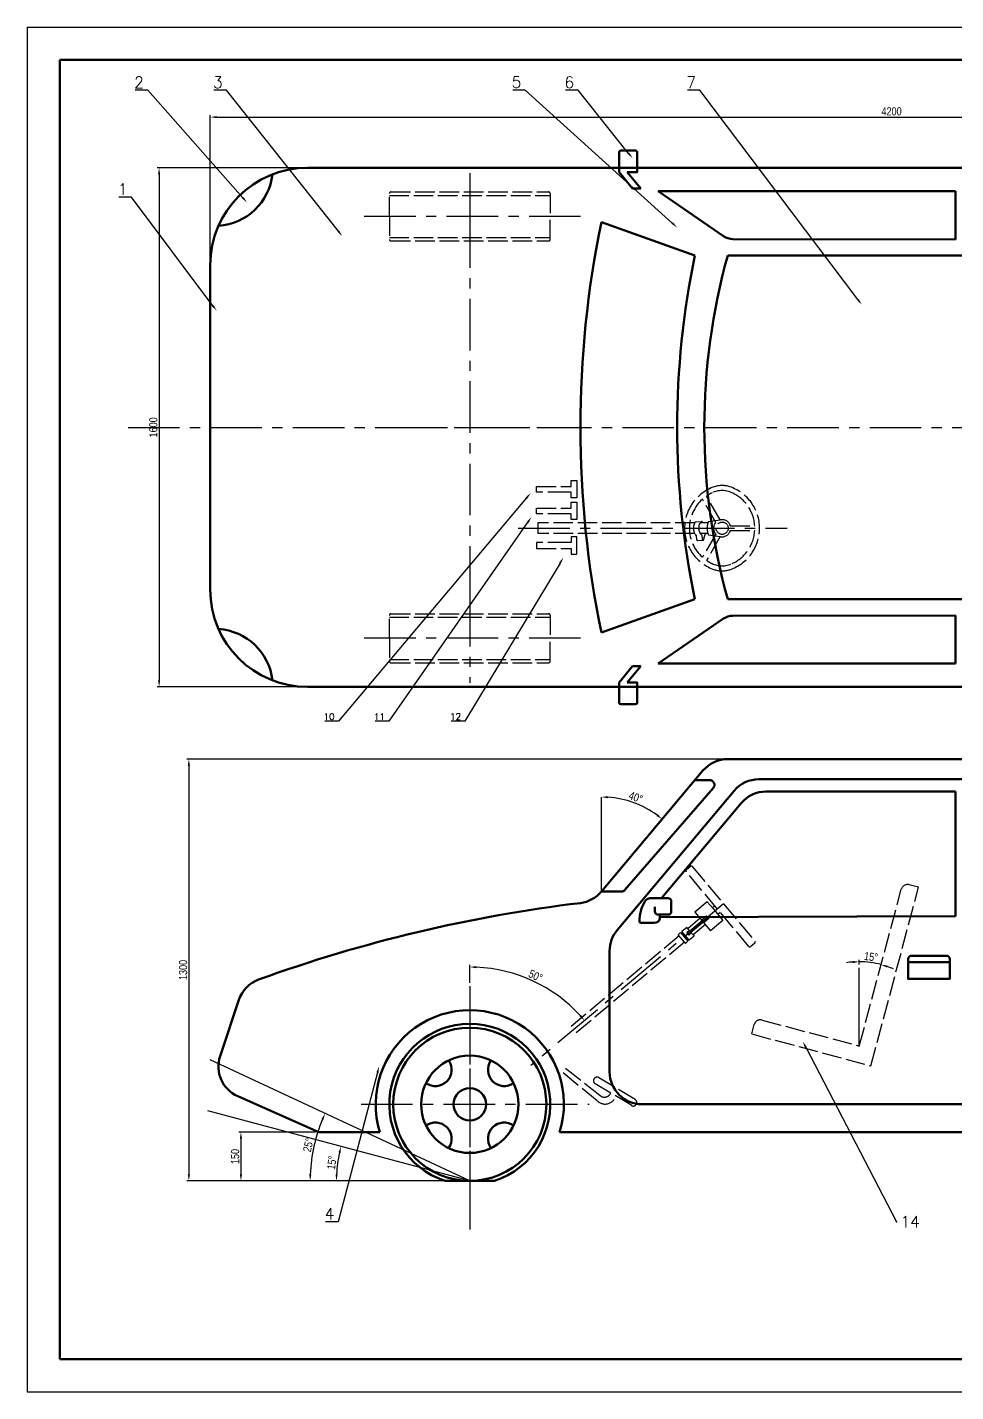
# Model space of a CAD drawing. Header units: millimetres. Extents: x 4452 to 5641, y 1905 to 2746.
# Drawn here: x 4452 to 5024, y 1905 to 2746 of the extents above; entities that cross this region are included whole.
import ezdxf
from ezdxf import colors
from ezdxf.entities.mleader import LeaderData, LeaderLine
from ezdxf.math import Vec2, Vec3

# ---------------------------------------------------------------- set-up
doc = ezdxf.new("R2010")
doc.units = ezdxf.units.MM
doc.linetypes.add('ACAD_ISO02W100', pattern=[15, 12, -3])
doc.linetypes.add('CENTER', pattern=[50.8, 31.75, -6.35, 6.35, -6.35])
for name, color, linetype, lineweight in [('中心线层', 1, 'CENTER', 25), ('总内框线', 7, 'Continuous', 50), ('标注层', 3, 'Continuous', 25), ('粗实线层', 250, 'Continuous', 50), ('虚线层', 4, 'ACAD_ISO02W100', 25)]:
    doc.layers.add(name, color=color, linetype=linetype, lineweight=lineweight)
doc.styles.get("Standard").update_dxf_attribs({"font": 'txt', "bigfont": 'gbcbig.shx'})
doc.styles.add('陈杰（2）', font='Arial.ttf', dxfattribs={"width": 0.8})
doc.dimstyles.new('ISO-25', dxfattribs={"dimtxt": 2.5, "dimasz": 2.5, "dimexe": 1.25, "dimexo": 0.625, "dimtad": 1, "dimtxsty": 'Standard', "dimcen": 2.5, "dimadec": 0, "dimazin": 0, "dimtfac": 1, "dimtmove": 0, "dimatfit": 3, "dimfxl": 1, "dimarcsym": 0})

# ---------------------------------------------------------------- blocks, each defined once
blk = doc.blocks.new('*D6')
at = {"layer": 'Defpoints', "color": 0, "transparency": 16777216}
for p in [(5404.64, 2690.37), (4564.64, 2599.14), (5404.64, 2599.14)]:
    blk.add_point(p, dxfattribs=at)
at = {"layer": '标注层', "color": 0, "lineweight": -2, "transparency": 16777216}
for p, q in [((4564.64, 2601.14), (4564.64, 2691.62)), ((5404.64, 2601.14), (5404.64, 2691.62)), ((4568.64, 2690.37), (5400.64, 2690.37))]:
    blk.add_line(p, q, dxfattribs=at)
at = {"layer": '标注层', "color": 0, "transparency": 16777216}
for points in [[(4568.64, 2691.03), (4568.64, 2689.7), (4564.64, 2690.37)], [(5400.64, 2691.03), (5400.64, 2689.7), (5404.64, 2690.37)]]:
    blk.add_solid(points, dxfattribs=at)
at = {"layer": '标注层', "color": 0, "transparency": 16777216, "insert": (4984.64, 2693.9), "char_height": 5, "attachment_point": 5, "style": '陈杰（2）'}
blk.add_mtext('4200', dxfattribs=at)
blk = doc.blocks.new('*D7')
at = {"layer": 'Defpoints', "color": 0, "transparency": 16777216}
for p in [(4624.64, 2659.14), (4533.11, 2339.14), (4624.64, 2339.14)]:
    blk.add_point(p, dxfattribs=at)
at = {"layer": '标注层', "color": 0, "lineweight": -2, "transparency": 16777216}
for p, q in [((4622.64, 2659.14), (4531.86, 2659.14)), ((4533.11, 2655.14), (4533.11, 2343.14)), ((4622.64, 2339.14), (4531.86, 2339.14))]:
    blk.add_line(p, q, dxfattribs=at)
at = {"layer": '标注层', "color": 0, "transparency": 16777216}
for points in [[(4532.44, 2655.14), (4533.77, 2655.14), (4533.11, 2659.14)], [(4532.44, 2343.14), (4533.77, 2343.14), (4533.11, 2339.14)]]:
    blk.add_solid(points, dxfattribs=at)
at = {"layer": '标注层', "color": 0, "transparency": 16777216, "insert": (4529.57, 2499.14), "char_height": 5, "attachment_point": 5, "rotation": 90, "style": '陈杰（2）'}
blk.add_mtext('1600', dxfattribs=at)
blk = doc.blocks.new('*D8')
at = {"layer": 'Defpoints', "color": 0, "transparency": 16777216}
for p in [(4883.65, 2294.7), (4551.46, 2034.7), (4724.64, 2034.7)]:
    blk.add_point(p, dxfattribs=at)
at = {"layer": '标注层', "color": 0, "lineweight": -2, "transparency": 16777216}
for p, q in [((4881.65, 2294.7), (4550.21, 2294.7)), ((4551.46, 2290.7), (4551.46, 2038.7)), ((4722.64, 2034.7), (4550.21, 2034.7))]:
    blk.add_line(p, q, dxfattribs=at)
at = {"layer": '标注层', "color": 0, "transparency": 16777216}
for points in [[(4550.79, 2290.7), (4552.12, 2290.7), (4551.46, 2294.7)], [(4550.79, 2038.7), (4552.12, 2038.7), (4551.46, 2034.7)]]:
    blk.add_solid(points, dxfattribs=at)
at = {"layer": '标注层', "color": 0, "transparency": 16777216, "insert": (4547.92, 2164.7), "char_height": 5, "attachment_point": 5, "rotation": 90, "style": '陈杰（2）'}
blk.add_mtext('1300', dxfattribs=at)
blk = doc.blocks.new('*D9')
at = {"layer": 'Defpoints', "color": 0, "transparency": 16777216}
for p in [(4631.58, 2064.7), (4583.54, 2034.7), (4724.64, 2034.7)]:
    blk.add_point(p, dxfattribs=at)
at = {"layer": '标注层', "color": 0, "lineweight": -2, "transparency": 16777216}
for p, q in [((4629.58, 2064.7), (4582.29, 2064.7)), ((4583.54, 2060.7), (4583.54, 2038.7)), ((4722.64, 2034.7), (4582.29, 2034.7))]:
    blk.add_line(p, q, dxfattribs=at)
at = {"layer": '标注层', "color": 0, "transparency": 16777216}
for points in [[(4582.87, 2060.7), (4584.21, 2060.7), (4583.54, 2064.7)], [(4582.87, 2038.7), (4584.21, 2038.7), (4583.54, 2034.7)]]:
    blk.add_solid(points, dxfattribs=at)
at = {"layer": '标注层', "color": 0, "transparency": 16777216, "insert": (4580.01, 2049.7), "char_height": 5, "attachment_point": 5, "rotation": 90, "style": '陈杰（2）'}
blk.add_mtext('150', dxfattribs=at)
blk = doc.blocks.new('*D10')
at = {"layer": 'Defpoints', "color": 0, "transparency": 16777216}
for p in [(4868.33, 2287.56), (4805.74, 2271.31), (4831.92, 2265.1), (4805.74, 2212.97), (4805.74, 2212.97)]:
    blk.add_point(p, dxfattribs=at)
at = {"layer": '标注层', "color": 0, "lineweight": -2, "transparency": 16777216}
blk.add_arc((4805.74, 2212.97), 58.34, 53.92933, 86.07067, dxfattribs=at)
at = {"layer": '标注层', "color": 0, "transparency": 16777216}
for points in [[(4809.72, 2270.5), (4809.76, 2271.83), (4805.74, 2271.31)], [(4840.5, 2260.65), (4839.68, 2259.6), (4843.24, 2257.66)]]:
    blk.add_solid(points, dxfattribs=at)
at = {"layer": '标注层', "color": 0, "transparency": 16777216, "insert": (4826.91, 2271.13), "char_height": 5, "attachment_point": 5, "rotation": 340, "style": '陈杰（2）'}
blk.add_mtext('40°', dxfattribs=at)
blk = doc.blocks.new('*D12')
at = {"layer": 'Defpoints', "color": 0, "transparency": 16777216}
for p in [(4881.13, 2205.42), (4724.64, 2154.76), (4775.41, 2151.31), (4762.31, 2105.72), (4724.64, 2002.86)]:
    blk.add_point(p, dxfattribs=at)
at = {"layer": '标注层', "color": 0, "lineweight": -2, "transparency": 16777216}
blk.add_line((4724.64, 2156.76), (4724.64, 2167.76), dxfattribs=at)
blk.add_arc((4724.64, 2074.1), 92.4, 42.4804, 87.5196, dxfattribs=at)
at = {"layer": '标注层', "color": 0, "transparency": 16777216}
for points in [[(4728.62, 2165.76), (4728.65, 2167.09), (4724.64, 2166.51)], [(4793.29, 2136.95), (4792.28, 2136.07), (4795.42, 2133.5)]]:
    blk.add_solid(points, dxfattribs=at)
at = {"layer": '标注层', "color": 0, "transparency": 16777216, "insert": (4765.19, 2161.08), "char_height": 5, "attachment_point": 5, "rotation": 335, "style": '陈杰（2）'}
blk.add_mtext('50°', dxfattribs=at)
blk = doc.blocks.new('*D16')
at = {"layer": 'Defpoints', "color": 0, "transparency": 16777216}
for p in [(4563.2, 2077.96), (4643.68, 2048.97), (4583.54, 2034.7), (4724.64, 2034.7), (4724.64, 2034.7)]:
    blk.add_point(p, dxfattribs=at)
at = {"layer": '标注层', "color": 0, "lineweight": -2, "transparency": 16777216}
blk.add_arc((4724.64, 2034.7), 82.2, 167.78835, 177.21165, dxfattribs=at)
at = {"layer": '标注层', "color": 0, "transparency": 16777216}
for points in [[(4643.65, 2052.25), (4644.94, 2051.93), (4645.23, 2055.98)], [(4643.2, 2038.68), (4641.86, 2038.72), (4642.43, 2034.7)]]:
    blk.add_solid(points, dxfattribs=at)
at = {"layer": '标注层', "color": 0, "transparency": 16777216, "insert": (4639.61, 2045.89), "char_height": 5, "attachment_point": 5, "rotation": 82.5, "style": '陈杰（2）'}
blk.add_mtext('15°', dxfattribs=at)
blk = doc.blocks.new('*D17')
at = {"layer": 'Defpoints', "color": 0, "transparency": 16777216}
for p in [(4564.52, 2109.36), (4630.36, 2062.93), (4583.54, 2034.7), (4724.64, 2034.7), (4724.64, 2034.7)]:
    blk.add_point(p, dxfattribs=at)
at = {"layer": '标注层', "color": 0, "lineweight": -2, "transparency": 16777216}
blk.add_arc((4724.64, 2034.7), 98.41, 157.32896, 177.67104, dxfattribs=at)
at = {"layer": '标注层', "color": 0, "transparency": 16777216}
for points in [[(4633.22, 2072.9), (4634.44, 2072.36), (4635.44, 2076.29)], [(4626.97, 2038.69), (4625.64, 2038.71), (4626.22, 2034.7)]]:
    blk.add_solid(points, dxfattribs=at)
at = {"layer": '标注层', "color": 0, "transparency": 16777216, "insert": (4625.08, 2056.77), "char_height": 5, "attachment_point": 5, "rotation": 77.5, "style": '陈杰（2）'}
blk.add_mtext('25°', dxfattribs=at)
blk = doc.blocks.new('*D20')
at = {"layer": 'Defpoints', "color": 0, "transparency": 16777216}
for p in [(4990.63, 2214.4), (4964.75, 2166.01), (4973.77, 2168.95), (4964.75, 2117.81), (4964.75, 2117.81)]:
    blk.add_point(p, dxfattribs=at)
at = {"layer": '标注层', "color": 0, "lineweight": -2, "transparency": 16777216}
blk.add_line((4964.75, 2168.01), (4964.75, 2170.99), dxfattribs=at)
for start, end in [(94.41397, 98.82793), (75, 90), (66.17207, 70.58603)]:
    blk.add_arc((4964.75, 2117.81), 51.94, start, end, dxfattribs=at)
at = {"layer": '标注层', "color": 0, "transparency": 16777216}
for points in [[(4960.73, 2170.25), (4960.78, 2168.92), (4964.75, 2169.74)], [(4981.81, 2166.15), (4982.21, 2167.42), (4978.19, 2167.97)]]:
    blk.add_solid(points, dxfattribs=at)
at = {"layer": '标注层', "color": 0, "transparency": 16777216, "insert": (4971.99, 2172.82), "char_height": 5, "attachment_point": 5, "rotation": 352.5, "style": '陈杰（2）'}
blk.add_mtext('15°', dxfattribs=at)

msp = doc.modelspace()

# ---------------------------------------------------------------- linework, layer by layer
for p, q in [((4451.8534, 2745.7386), (4451.8534, 1904.7386)), ((4451.8534, 2745.7386), (5640.8534, 2745.7386)), ((4451.8534, 1904.7386), (5640.8534, 1904.7386))]:
    msp.add_line(p, q)
at = {"layer": '中心线层', "lineweight": -3}
for p, q in [((4724.6353, 2655.8994), (4724.6353, 2601.7303)), ((4792.8959, 2629.1368), (4656.4954, 2629.1368)), ((4724.6353, 2395.8994), (4724.6353, 2341.7303)), ((4792.8959, 2369.1368), (4656.4954, 2369.1368)), ((4724.6353, 2154.7574), (4724.6353, 2002.8596)), ((4724.6353, 2138.121), (4724.6353, 2002.8596)), ((4657.6276, 2081.9009), (4798.2714, 2081.9009))]:
    msp.add_line(p, q, dxfattribs=at)
at = {"layer": '中心线层'}
for p, q in [((4724.6353, 2629.1368), (4724.6353, 2369.1368)), ((4513.9508, 2499.1368), (5491.0474, 2499.1368)), ((4676.9751, 2499.1368), (4773.6698, 2499.1368)), ((4754.4776, 2436.9758), (4920.3382, 2436.9758)), ((4881.1298, 2205.4177), (4762.3124, 2105.7181))]:
    msp.add_line(p, q, dxfattribs=at)
at = {"layer": '总内框线'}
for p, q in [((4471.8534, 2725.7386), (5620.8534, 2725.7386)), ((4471.8534, 2725.7386), (4471.8534, 1924.7386)), ((4471.8534, 1924.7386), (5620.8534, 1924.7386))]:
    msp.add_line(p, q, dxfattribs=at)
at = {"layer": '标注层'}
for p, q in [((4805.7409, 2212.9675), (4805.7409, 2271.3052)), ((4964.7486, 2117.8059), (4964.7486, 2166.0089)), ((4724.6353, 2034.7009), (4564.5229, 2109.3625)), ((4724.6353, 2034.7009), (4563.1983, 2077.9578)), ((4724.6353, 2034.7009), (4583.5416, 2034.7009))]:
    msp.add_line(p, q, dxfattribs=at)
at = {"layer": '粗实线层'}
for p, q in [((4816.6435, 2656.4758), (4825.0207, 2646.3497)), ((4821.6635, 2656.4758), (4830.0408, 2646.3497)), ((4825.0207, 2646.3497), (4830.0408, 2646.3497)), ((4840.7974, 2644.6726), (5023.9787, 2644.6726)), ((4881.0972, 2616.9847), (4840.7974, 2644.6726)), ((5023.9787, 2644.6726), (5023.9787, 2615.0371)), ((4863.4266, 2605.1198), (4805.7409, 2625.6034)), ((5023.9787, 2615.0371), (4886.7461, 2615.2269)), ((4883.6495, 2605.1198), (5175.4924, 2605.1198)), ((4863.4266, 2393.1539), (4805.7409, 2372.6702)), ((4883.6495, 2393.1539), (5175.4924, 2393.1539)), ((4881.0972, 2381.2889), (4840.7974, 2353.6011)), ((5023.9787, 2383.2365), (4886.7461, 2383.0468)), ((5023.9787, 2353.6011), (5023.9787, 2383.2365)), ((4816.6435, 2341.7979), (4825.0207, 2351.9239)), ((4821.6635, 2341.7979), (4830.0408, 2351.9239)), ((4825.0207, 2351.9239), (4830.0408, 2351.9239)), ((4840.7974, 2353.6011), (5023.9787, 2353.6011)), ((4805.7409, 2212.9675), (4868.3286, 2287.5566)), ((4883.6495, 2294.7009), (5175.4924, 2294.7009)), ((4872.4356, 2281.7147), (4863.4266, 2281.7147)), ((4902.8277, 2282.2457), (5159.4493, 2282.2782)), ((4815.4923, 2189.2749), (4887.5094, 2275.1015)), ((4820.1874, 2214), (4874.7003, 2276.7472)), ((4907.2762, 2274.6655), (5023.9787, 2274.6808)), ((5023.9787, 2274.6822), (5023.9787, 2197.8047)), ((4842.8376, 2208.9819), (4891.9579, 2267.5212)), ((4805.7409, 2212.9675), (4817.9227, 2212.9675)), ((4833.0521, 2207.6945), (4833.9619, 2208.3044)), ((4846.8441, 2208.9819), (4836.1892, 2208.9819)), ((4838.7974, 2200.8031), (4838.7974, 2203.6624)), ((4848.8441, 2200.8031), (4848.8441, 2206.9819)), ((4846.834, 2198.8031), (4840.7974, 2198.8031)), ((4841.761, 2196.3367), (4841.761, 2198.8031)), ((4841.761, 2197.1694), (5023.9787, 2197.8047)), ((4846.834, 2198.8031), (4846.8441, 2198.8031)), ((4830.252, 2193.7368), (4838.264, 2193.7368)), ((4810.8132, 2176.4191), (4810.8132, 2101.9009)), ((4994.8449, 2169.5831), (5020.5383, 2169.5831)), ((4570.693, 2111.5426), (4582.312, 2146.3136)), ((4631.5819, 2064.7009), (4581.5436, 2086.9257)), ((4830.8132, 2081.9009), (5135.7684, 2081.9009)), ((4631.5819, 2064.7009), (4669.2443, 2064.7009)), ((4780.0263, 2064.7009), (5169.2443, 2064.7009)), ((4709.3933, 2034.7009), (4739.8774, 2034.7009))]:
    msp.add_line(p, q, dxfattribs=at)
for points in [[(4816.6435, 2656.4758), (4816.6435, 2668.7337, -0.41421356), (4817.6435, 2669.7337), (4826.8131, 2669.7337, -0.41421356), (4827.8131, 2668.7337), (4827.8131, 2656.4758), (4821.6635, 2656.4758)], [(4816.6435, 2341.7979), (4816.6435, 2329.54, 0.41421356), (4817.6435, 2328.54), (4826.8131, 2328.54, 0.41421356), (4827.8131, 2329.54), (4827.8131, 2341.7979), (4821.6635, 2341.7979)]]:
    msp.add_lwpolyline(points, format="xyb", dxfattribs=at)
for points in [[(4624.6353, 2339.1368), (5384.6353, 2339.1368, 0.41421356), (5404.6353, 2359.1368), (5404.6353, 2639.1368, 0.41421356), (5384.6353, 2659.1368), (4624.6353, 2659.1368, 0.41421356), (4564.6353, 2599.1368), (4564.6353, 2399.1368, 0.41421356)], [(4996.8449, 2173.4667), (5018.5383, 2173.4667, -0.41421356), (5020.5383, 2171.4667), (5020.5383, 2159.1295), (4994.8449, 2159.1295), (4994.8449, 2171.4667, -0.41421356)]]:
    msp.add_lwpolyline(points, format="xyb", close=True, dxfattribs=at)
for radius in [47.2, 30, 10]:
    msp.add_circle((4724.6353, 2081.9009), radius, dxfattribs=at)
for centre, radius, start, end in [((4567.3968, 2659.1368), 35.8138, 273.7843063, 353.5170631), ((5418.1088, 2499.1368), 625.2905, 168.3312866, 191.6687134), ((4886.7599, 2625.2269), 10, 235.5091028, 269.9207753), ((5371.2237, 2499.1368), 518.7391, 168.2109593, 191.7890407), ((5265.4337, 2499.1368), 396.2216, 164.4853909, 195.5146091), ((4886.7599, 2373.0468), 10, 90.0792247, 124.4908972), ((4567.3968, 2339.1368), 35.8138, 6.4829369, 86.2156937), ((4883.6495, 2274.7009), 20, 90, 140), ((4872.4356, 2278.7147), 3, 319.0168747, 90), ((4902.8302, 2262.2457), 20, 90.0072621, 140), ((4907.2788, 2254.6655), 20, 90.0075007, 140), ((4790.42, 2225.8233), 20, 276.8871412, 320), ((4817.9227, 2215.9675), 3, 270, 319.0168747), ((4900.8853, 1311.2661), 901.2043, 96.8871412, 109.8765234), ((4836.1892, 2204.9819), 4, 90, 123.8368385), ((4846.8441, 2206.9819), 2, 0, 90), ((4838.4487, 2197.1401), 3.4083, 266.8940207, 346.3656091), ((4840.7974, 2200.8031), 2, 180, 270), ((4846.8441, 2200.8031), 2, 270, 0), ((4830.8132, 2176.4191), 20, 140, 180), ((4830.252, 2194.7368), 1, 180.4767391, 270), ((4601.2809, 2139.9749), 20, 109.8765234, 161.5225265), ((4724.6353, 2081.9009), 58, 342.7493911, 197.2506089), ((4724.6353, 2081.9009), 49.6, 287.8965511, 252.1034489), ((4589.6619, 2105.2039), 20, 161.5225265, 246.0512982), ((4703.4221, 2103.1141), 10, 234.5940682, 35.4059318), ((4745.8485, 2103.1141), 10, 144.5940682, 305.4059318), ((4830.8132, 2101.9009), 20, 180, 270), ((4703.4221, 2060.6877), 10, 324.5940682, 125.4059318), ((4745.8485, 2060.6877), 10, 54.5940682, 215.4059318)]:
    msp.add_arc(centre, radius, start, end, dxfattribs=at)
msp.add_open_spline([(4833.0521, 2207.6945), (4831.6937, 2205.5994), (4829.8268, 2201.3509), (4829.235, 2196.7823), (4829.2521, 2194.7284)], degree=3, knots=[0, 0, 0, 0, 15774.87616944, 28750.81004897, 28750.81004897, 28750.81004897, 28750.81004897], dxfattribs=at)
at = {"layer": '虚线层'}
for p, q in [((4675.0353, 2642.1368), (4774.2353, 2642.1368)), ((4675.0353, 2616.1368), (4774.2353, 2616.1368)), ((4787.1222, 2462.7759), (4787.1222, 2466.3321)), ((4787.1222, 2466.3321), (4790.6784, 2466.3321)), ((4790.6784, 2466.3321), (4790.6784, 2455.6635)), ((4765.7849, 2459.2197), (4765.7849, 2462.7759)), ((4765.7849, 2462.7759), (4787.1222, 2462.7759)), ((4784.7514, 2459.2197), (4765.7849, 2459.2197)), ((4787.1222, 2459.2197), (4784.7514, 2459.2197)), ((4787.1222, 2455.6635), (4787.1222, 2459.2197)), ((4878.9436, 2442.1047), (4870.506, 2456.8177)), ((4765.785, 2445.8664), (4765.785, 2449.4226)), ((4765.785, 2449.4226), (4787.1223, 2449.4226)), ((4790.6784, 2455.6635), (4787.1222, 2455.6635)), ((4787.1223, 2449.4226), (4787.1223, 2452.9789)), ((4787.1223, 2452.9789), (4790.6786, 2452.9789)), ((4790.6786, 2452.9789), (4790.6786, 2442.3102)), ((4876.3466, 2440.6029), (4868.0248, 2454.8741)), ((4784.7515, 2445.8664), (4765.785, 2445.8664)), ((4863.2485, 2440.2357), (4766.5555, 2440.2357)), ((4766.5555, 2440.2357), (4766.5555, 2433.716)), ((4787.1223, 2445.8664), (4784.7515, 2445.8664)), ((4787.1223, 2442.3102), (4787.1223, 2445.8664)), ((4790.6786, 2442.3102), (4787.1223, 2442.3102)), ((4863.6583, 2440.9631), (4867.3666, 2441.1546)), ((4871.4404, 2440.2357), (4866.6521, 2440.2357)), ((4871.7822, 2441.0299), (4878.9436, 2442.1047)), ((4863.2653, 2433.716), (4766.5555, 2433.716)), ((4790.6786, 2431.6415), (4787.1223, 2431.6415)), ((4787.1223, 2431.6415), (4787.1223, 2428.0853)), ((4790.6786, 2420.9728), (4790.6786, 2431.6415)), ((4864.1566, 2432.3354), (4864.3755, 2430.0445)), ((4871.4404, 2433.716), (4866.6674, 2433.716)), ((4867.5881, 2432.5985), (4867.8223, 2430.1612)), ((4876.369, 2433.3253), (4868.0057, 2419.0947)), ((4878.9355, 2431.8489), (4870.5233, 2417.1222)), ((4871.7822, 2432.9217), (4878.9355, 2431.8489)), ((4885.2395, 2438.4576), (4900.2831, 2438.4576)), ((4885.2395, 2435.4941), (4900.2831, 2435.4941)), ((4784.7515, 2428.0853), (4765.785, 2428.0853)), ((4765.785, 2428.0853), (4765.785, 2424.5291)), ((4765.785, 2424.5291), (4787.1223, 2424.5291)), ((4787.1223, 2428.0853), (4784.7515, 2428.0853)), ((4787.1223, 2424.5291), (4787.1223, 2420.9728)), ((4864.3755, 2430.0445), (4864.3891, 2430.045)), ((4865.0891, 2429.4839), (4868.2916, 2429.6797)), ((4787.1223, 2420.9728), (4790.6786, 2420.9728)), ((4675.0353, 2382.1368), (4774.2353, 2382.1368)), ((4675.0353, 2356.1368), (4774.2353, 2356.1368)), ((4896.6772, 2179.2325), (4858.0422, 2225.2759)), ((4860.6289, 2228.5429), (4858.1458, 2226.4593)), ((4861.8124, 2228.4394), (4900.4473, 2182.396)), ((4964.7486, 2117.8059), (4990.6305, 2214.3985)), ((4971.8197, 2105.5584), (5001.3251, 2215.674)), ((5001.3251, 2215.674), (4995.5295, 2217.2269)), ((4871.0343, 2206.7052), (4863.4332, 2200.3272)), ((4871.0343, 2206.7052), (4863.4332, 2200.3272)), ((4871.0343, 2206.7052), (4874.5639, 2202.4988)), ((4875.7435, 2204.1803), (4874.2233, 2202.9047)), ((4866.6222, 2196.5266), (4859.0212, 2190.1486)), ((4868.1254, 2195.2253), (4860.283, 2188.6448)), ((4863.4332, 2200.3272), (4867.8841, 2195.0228)), ((4870.641, 2197.9119), (4867.8419, 2195.5631)), ((4869.1175, 2194.0429), (4867.8419, 2195.5631)), ((4867.8419, 2195.5631), (4868.1254, 2195.2253)), ((4868.2384, 2194.6005), (4871.2789, 2197.1518)), ((4871.9167, 2196.3916), (4869.1175, 2194.0429)), ((4871.2789, 2197.1518), (4870.641, 2197.9119)), ((4871.2789, 2197.1518), (4871.9167, 2196.3916)), ((4880.6447, 2195.252), (4873.0436, 2188.8739)), ((4874.5639, 2202.4988), (4880.6447, 2195.252)), ((4877.4557, 2199.0525), (4878.9759, 2200.3281)), ((4854.5828, 2187.7196), (4853.0626, 2186.444)), ((4854.5828, 2187.7196), (4859.0908, 2182.3472)), ((4855.9807, 2187.5973), (4855.2206, 2186.9595)), ((4858.3834, 2190.9087), (4855.3429, 2188.3574)), ((4859.8509, 2182.9851), (4855.3429, 2188.3574)), ((4859.0212, 2190.1486), (4858.3834, 2190.9087)), ((4860.0299, 2188.9464), (4858.5097, 2187.6708)), ((4858.5097, 2187.6708), (4859.7246, 2186.2229)), ((4862.2535, 2186.2964), (4859.0212, 2190.1486)), ((4861.2448, 2187.4986), (4859.7246, 2186.2229)), ((4868.8341, 2194.3807), (4860.9917, 2187.8002)), ((4869.8546, 2192.6744), (4862.2535, 2186.2964)), ((4868.5928, 2194.1783), (4873.0436, 2188.8739)), ((4869.1175, 2194.0429), (4868.8341, 2194.3807)), ((4853.7004, 2185.6839), (4786.8109, 2129.557)), ((4856.9328, 2181.8317), (4790.0433, 2125.7048)), ((4853.7004, 2185.6839), (4808.094, 2147.4156)), ((4856.9328, 2181.8317), (4853.0626, 2186.444)), ((4856.9328, 2181.8317), (4857.5706, 2181.0716)), ((4859.0908, 2182.3472), (4857.5706, 2181.0716)), ((4859.2131, 2183.7452), (4858.453, 2183.1074)), ((4862.8913, 2185.5363), (4859.8509, 2182.9851)), ((4862.2535, 2186.2964), (4862.8913, 2185.5363)), ((4900.3438, 2181.2126), (4897.8606, 2179.129)), ((4898.4093, 2125.2287), (4899.9622, 2131.0242)), ((4904.8612, 2133.8527), (4964.7486, 2117.8059)), ((4898.4093, 2125.2287), (4971.8197, 2105.5584)), ((4804.8742, 2087.384), (4782.0328, 2105.1194)), ((4803.1333, 2084.0595), (4781.3246, 2101.9724)), ((4824.4538, 2081.0595), (4802.0054, 2094.5335)), ((4826.58, 2084.8279), (4804.2465, 2098.2699))]:
    msp.add_line(p, q, dxfattribs=at)
for points in [[(4675.0353, 2629.1368), (4675.0353, 2643.2368, -0.41421356), (4676.0353, 2644.2368), (4773.2353, 2644.2368, -0.41421356), (4774.2353, 2643.2368), (4774.2353, 2629.1368)], [(4675.0353, 2629.1368), (4675.0353, 2615.0368, 0.41421356), (4676.0353, 2614.0368), (4773.2353, 2614.0368, 0.41421356), (4774.2353, 2615.0368), (4774.2353, 2629.1368)], [(4675.0353, 2369.1368), (4675.0353, 2383.2368, -0.41421356), (4676.0353, 2384.2368), (4773.2353, 2384.2368, -0.41421356), (4774.2353, 2383.2368), (4774.2353, 2369.1368)], [(4675.0353, 2369.1368), (4675.0353, 2355.0368, 0.41421356), (4676.0353, 2354.0368), (4773.2353, 2354.0368, 0.41421356), (4774.2353, 2355.0368), (4774.2353, 2369.1368)]]:
    msp.add_lwpolyline(points, format="xyb", dxfattribs=at)
msp.add_circle((4880.1769, 2436.9758), 3.7933, dxfattribs=at)
for centre, radius, start, end in [((4884.0066, 2436.9758), 26.9452, 108.4084802, 251.5915198), ((4884.0469, 2436.9758), 24.0219, 114.8632882, 124.3112347), ((4880.1769, 2445.3271), 14.8176, 65.1367118, 114.8632882), ((4880.1769, 2448.4829), 14.8176, 71.5915198, 108.4084802), ((4876.3471, 2436.9758), 26.9452, 288.4084802, 71.5915198), ((4876.3069, 2436.9758), 24.0219, 3.536455, 65.1367118), ((4884.0469, 2436.9758), 24.0219, 131.8342254, 228.1046983), ((4869.8555, 2436.9928), 7.3599, 147.3533275, 219.2578222), ((4871.7771, 2436.9879), 6.0675, 136.6279594, 226.3382929), ((4866.7825, 2439.6059), 1.6553, 22.3659696, 69.3365319), ((4880.1087, 2436.9758), 9.261, 154.0389526, 205.9610474), ((4880.1769, 2436.9758), 5.2751, 136.5608988, 223.7920405), ((4880.1769, 2436.9758), 5.2751, 16.3138598, 103.5198429), ((4873.3454, 2430.6771), 4.3843, 136.1219849, 184.3524842), ((4880.1769, 2436.9758), 5.2751, 256.3896688, 343.6861402), ((4876.3069, 2436.9758), 24.0219, 294.8632882, 356.463545), ((4864.972, 2430.0549), 0.5829, 180.9780128, 281.5944316), ((4868.398, 2430.2528), 0.5829, 181.9429422, 9.0360942), ((4884.0469, 2436.9758), 24.0219, 235.7387899, 245.1367118), ((4880.1769, 2428.6246), 14.8176, 245.1367118, 294.8632882), ((4880.1769, 2425.4688), 14.8176, 251.5915198, 288.4084802), ((4861.1689, 2227.8995), 0.84, 40, 130), ((4858.6857, 2225.8158), 0.84, 130, 220), ((4994.4942, 2213.3632), 4, 75, 165), ((4897.3207, 2179.7725), 0.84, 220, 310), ((4899.8039, 2181.8561), 0.84, 310, 40), ((4903.8259, 2129.989), 4, 75, 165), ((4803.064, 2096.4389), 2.1797, 57.1453658, 240.943113), ((4808.034, 2089.0213), 6.974, 225.3545947, 342.4733087), ((4807.6528, 2090.4058), 4.1051, 227.4010352, 337.8502396), ((4825.4296, 2082.993), 2.1657, 240, 60)]:
    msp.add_arc(centre, radius, start, end, dxfattribs=at)

# ---------------------------------------------------------------- dimensions: what is measured, and where the dimension line sits
at = {"layer": '标注层'}
dim = msp.add_linear_dim(base=(5404.6353, 2690.3662), p1=(4564.6353, 2599.1368), p2=(5404.6353, 2599.1368), dimstyle='ISO-25', override={"dimtxt": 5, "dimasz": 4, "dimexo": 2, "dimgap": 1, "dimlfac": 5, "dimdsep": 46, "dimtxsty": '陈杰（2）'}, dxfattribs=at)
dim.commit()
dim.dimension.update_dxf_attribs({"geometry": '*D6', "text_midpoint": (4984.6353, 2693.9003)})
for base, p1, p2, picture, middle in [((4533.1062, 2339.1368), (4624.6353, 2659.1368), (4624.6353, 2339.1368), '*D7', (4529.5721, 2499.1368)), ((4551.4563, 2034.7009), (4883.6495, 2294.7009), (4724.6353, 2034.7009), '*D8', (4547.9222, 2164.7009)), ((4583.5416, 2034.7009), (4631.5819, 2064.7009), (4724.6353, 2034.7009), '*D9', (4580.0075, 2049.7009))]:
    dim = msp.add_linear_dim(base=base, p1=p1, p2=p2, angle=90, dimstyle='ISO-25', override={"dimtxt": 5, "dimasz": 4, "dimexo": 2, "dimgap": 1, "dimlfac": 5, "dimdsep": 46, "dimtxsty": '陈杰（2）'}, dxfattribs=at)
    dim.commit()
    dim.dimension.update_dxf_attribs({"geometry": picture, "text_midpoint": middle})
for base, line1, line2, picture, middle in [((4831.9228, 2265.1), ((4805.7409, 2212.9675), (4868.3286, 2287.5566)), ((4805.7409, 2212.9675), (4805.7409, 2271.3052)), '*D10', (4826.9105, 2271.1304)), ((4973.7671, 2168.952), ((4964.7486, 2117.8059), (4990.6305, 2214.3985)), ((4964.7486, 2117.8059), (4964.7486, 2166.0089)), '*D20', (4971.9919, 2172.8242)), ((4775.4126, 2151.3064), ((4724.6353, 2154.7574), (4724.6353, 2002.8596)), ((4881.1298, 2205.4177), (4762.3124, 2105.7181)), '*D12', (4765.191, 2161.0751)), ((4630.357, 2062.926), ((4724.6353, 2034.7009), (4583.5416, 2034.7009)), ((4724.6353, 2034.7009), (4564.5229, 2109.3625)), '*D17', (4625.0817, 2056.7714)), ((4643.6828, 2048.975), ((4724.6353, 2034.7009), (4583.5416, 2034.7009)), ((4724.6353, 2034.7009), (4563.1983, 2077.9578)), '*D16', (4639.6097, 2045.8947))]:
    dim = msp.add_angular_dim_2l(base=base, line1=line1, line2=line2, dimstyle='ISO-25', override={"dimtxt": 5, "dimasz": 4, "dimexo": 2, "dimgap": 1, "dimlfac": 5, "dimdsep": 46, "dimtxsty": '陈杰（2）'}, dxfattribs=at)
    dim.commit()
    dim.dimension.update_dxf_attribs({"geometry": picture, "text_midpoint": middle})

# ---------------------------------------------------------------- leaders
ml = msp.add_multileader_mtext('Standard', dxfattribs=at)
ml.set_content('2', color=256)
ml.set_leader_properties()
ml.build(insert=Vec2(0, 0))
ml.multileader.update_dxf_attribs({"text_right_attachment_type": 6, "dogleg_length": 0.36})
ctx = ml.context
ctx.base_point, ctx.char_height, ctx.plane_origin = Vec3(4517.0471, 2711.8083), 7, Vec3(4587.3191, 2637.7181)
ctx.right_attachment, ctx.text_align_type = 6, 2
notes = []
notes.append((ctx, [(0, (1, 1, 0), (4526.0737, 2706.9083), (-1, 0), 0.36, [(0, [(4587.3191, 2637.7181)], 0, [])])]))
ctx.mtext.insert, ctx.mtext.alignment, ctx.mtext.flow_direction = Vec3(4523.7137, 2715.3083), 3, 5
ml = msp.add_multileader_mtext('Standard', dxfattribs=at)
ml.set_content('3', color=256)
ml.set_leader_properties()
ml.build(insert=Vec2(0, 0))
ml.multileader.update_dxf_attribs({"text_right_attachment_type": 6, "dogleg_length": 0.36})
ctx = ml.context
ctx.base_point, ctx.char_height, ctx.plane_origin = Vec3(4565.6157, 2711.8083), 7, Vec3(4646.1, 2616.9341)
ctx.right_attachment, ctx.text_align_type = 6, 2
notes.append((ctx, [(0, (1, 1, 0), (4574.6424, 2706.9083), (-1, 0), 0.36, [(0, [(4646.1, 2616.9341)], 0, [])])]))
ctx.mtext.insert, ctx.mtext.alignment, ctx.mtext.flow_direction = Vec3(4572.2824, 2715.3083), 3, 5
ml = msp.add_multileader_mtext('Standard', dxfattribs=at)
ml.set_content('5', color=256)
ml.set_leader_properties()
ml.build(insert=Vec2(0, 0))
ml.multileader.update_dxf_attribs({"text_right_attachment_type": 6, "dogleg_length": 0.36})
ctx = ml.context
ctx.base_point, ctx.char_height, ctx.plane_origin = Vec3(4749.7938, 2711.9521), 7, Vec3(4852.3916, 2622.3861)
ctx.right_attachment, ctx.text_align_type = 6, 2
notes.append((ctx, [(0, (1, 1, 0), (4758.8205, 2707.0521), (-1, 0), 0.36, [(0, [(4852.3916, 2622.3861)], 0, [])])]))
ctx.mtext.insert, ctx.mtext.alignment, ctx.mtext.flow_direction = Vec3(4756.4605, 2715.4521), 3, 5
ml = msp.add_multileader_mtext('Standard', dxfattribs=at)
ml.set_content('6', color=256)
ml.set_leader_properties()
ml.build(insert=Vec2(0, 0))
ml.multileader.update_dxf_attribs({"text_right_attachment_type": 6, "dogleg_length": 0.36})
ctx = ml.context
ctx.base_point, ctx.char_height, ctx.plane_origin = Vec3(4782.3409, 2711.8083), 7, Vec3(4825.0493, 2664.9075)
ctx.right_attachment, ctx.text_align_type = 6, 2
notes.append((ctx, [(0, (1, 1, 0), (4791.3676, 2706.9083), (-1, 0), 0.36, [(0, [(4825.0493, 2664.9075)], 0, [])])]))
ctx.mtext.insert, ctx.mtext.alignment, ctx.mtext.flow_direction = Vec3(4789.0076, 2715.3083), 3, 5
ml = msp.add_multileader_mtext('Standard', dxfattribs=at)
ml.set_content('7', color=256)
ml.set_leader_properties()
ml.build(insert=Vec2(0, 0))
ml.multileader.update_dxf_attribs({"text_right_attachment_type": 6, "dogleg_length": 0.36})
ctx = ml.context
ctx.base_point, ctx.char_height, ctx.plane_origin = Vec3(4857.4325, 2711.8083), 7, Vec3(4966.3303, 2574.6941)
ctx.right_attachment, ctx.text_align_type = 6, 2
notes.append((ctx, [(0, (1, 1, 0), (4866.4592, 2706.9083), (-1, 0), 0.36, [(0, [(4966.3303, 2574.6941)], 0, [])])]))
ctx.mtext.insert, ctx.mtext.alignment, ctx.mtext.flow_direction = Vec3(4864.0992, 2715.3083), 3, 5
ml = msp.add_multileader_mtext('Standard', dxfattribs=at)
ml.set_content('1', color=256)
ml.set_leader_properties()
ml.build(insert=Vec2(0, 0))
ml.multileader.update_dxf_attribs({"text_right_attachment_type": 6, "dogleg_length": 0.36})
ctx = ml.context
ctx.base_point, ctx.char_height, ctx.plane_origin = Vec3(4509.3144, 2645.9689), 7, Vec3(4568.6629, 2570.881)
ctx.right_attachment, ctx.text_align_type = 6, 2
notes.append((ctx, [(0, (1, 1, 0), (4516.0078, 2641.0689), (-1, 0), 0.36, [(0, [(4568.6629, 2570.881)], 0, [])])]))
ctx.mtext.insert, ctx.mtext.alignment, ctx.mtext.flow_direction = Vec3(4513.6478, 2649.4689), 3, 5
ml = msp.add_multileader_mtext('Standard', dxfattribs=at)
ml.set_content('10', color=256)
ml.set_leader_properties()
ml.build(insert=Vec2(0, 0))
ml.multileader.update_dxf_attribs({"text_right_attachment_type": 6, "dogleg_length": 0.36})
ctx = ml.context
ctx.base_point, ctx.plane_origin = Vec3(4634.6498, 2320.8599), Vec3(4762.142, 2458.6659)
ctx.right_attachment, ctx.text_align_type = 6, 2
notes.append((ctx, [(0, (1, 1, 0), (4643.6765, 2318.0599), (-1, 0), 0.36, [(0, [(4762.142, 2458.6659)], 0, [])])]))
ctx.mtext.insert, ctx.mtext.alignment, ctx.mtext.flow_direction = Vec3(4641.3165, 2322.8599), 3, 5
ml = msp.add_multileader_mtext('Standard', dxfattribs=at)
ml.set_content('11', color=256)
ml.set_leader_properties()
ml.build(insert=Vec2(0, 0))
ml.multileader.update_dxf_attribs({"text_right_attachment_type": 6, "dogleg_length": 0.36})
ctx = ml.context
ctx.base_point, ctx.plane_origin = Vec3(4666.3576, 2320.8144), Vec3(4762.7754, 2444.0949)
ctx.right_attachment, ctx.text_align_type = 6, 2
notes.append((ctx, [(0, (1, 1, 0), (4674.7176, 2318.0144), (-1, 0), 0.36, [(0, [(4762.7754, 2444.0949)], 0, [])])]))
ctx.mtext.insert, ctx.mtext.alignment, ctx.mtext.flow_direction = Vec3(4672.3576, 2322.8144), 3, 5
ml = msp.add_multileader_mtext('Standard', dxfattribs=at)
ml.set_content('12', color=256)
ml.set_leader_properties()
ml.build(insert=Vec2(0, 0))
ml.multileader.update_dxf_attribs({"text_right_attachment_type": 6, "dogleg_length": 0.36})
ctx = ml.context
ctx.base_point, ctx.plane_origin = Vec3(4711.9335, 2320.8667), Vec3(4782.3252, 2418.9412)
ctx.right_attachment, ctx.text_align_type = 6, 2
notes.append((ctx, [(0, (1, 1, 0), (4721.6269, 2318.0667), (-1, 0), 0.36, [(0, [(4782.3252, 2418.9412)], 0, [])])]))
ctx.mtext.insert, ctx.mtext.alignment, ctx.mtext.flow_direction = Vec3(4719.2669, 2322.8667), 3, 5
ml = msp.add_multileader_mtext('Standard', dxfattribs=at)
ml.set_content('14', color=256)
ml.set_leader_properties()
ml.build(insert=Vec2(0, 0))
ml.multileader.update_dxf_attribs({"text_right_attachment_type": 6, "dogleg_length": 0.36})
ctx = ml.context
ctx.base_point, ctx.char_height, ctx.plane_origin = Vec3(4988.1103, 2009.5382), 7, Vec3(4933.7292, 2106.9696)
ctx.right_attachment = 6
notes.append((ctx, [(0, (1, 1, 0), (4987.7503, 2009.5382), (1, 0), 0.36, [(0, [(4929.9473, 2120.5782)], 0, [])])]))
ctx.mtext.insert, ctx.mtext.flow_direction = Vec3(4990.1103, 2013.0382), 5
ml = msp.add_multileader_mtext('Standard', dxfattribs=at)
ml.set_content('4', color=256)
ml.set_leader_properties()
ml.build(insert=Vec2(0, 0))
ml.multileader.update_dxf_attribs({"text_right_attachment_type": 6, "dogleg_length": 0.36})
ctx = ml.context
ctx.base_point, ctx.char_height, ctx.plane_origin = Vec3(4634.4647, 2014.4382), 7, Vec3(4668.7325, 2105.2784)
ctx.right_attachment, ctx.text_align_type = 6, 2
notes.append((ctx, [(0, (1, 1, 0), (4643.4914, 2009.5382), (-1, 0), 0.36, [(0, [(4668.7325, 2105.2784)], 0, [])])]))
ctx.mtext.insert, ctx.mtext.alignment, ctx.mtext.flow_direction = Vec3(4641.1314, 2017.9382), 3, 5
for ctx, leaders in notes:
    for number, flags, end, landing, length, lines in leaders:
        leader = LeaderData()
        leader.index, (leader.has_last_leader_line, leader.has_dogleg_vector, leader.attachment_direction) = number, flags
        leader.last_leader_point, leader.dogleg_vector, leader.dogleg_length = Vec3(end), Vec3(landing), length
        for number, points, colour, breaks in lines:
            line = LeaderLine()
            line.index, line.vertices, line.color, line.breaks = number, Vec3.list(points), colors.encode_raw_color(colour), breaks
            leader.lines.append(line)
        ctx.leaders.append(leader)

doc.saveas('drawing.dxf')
